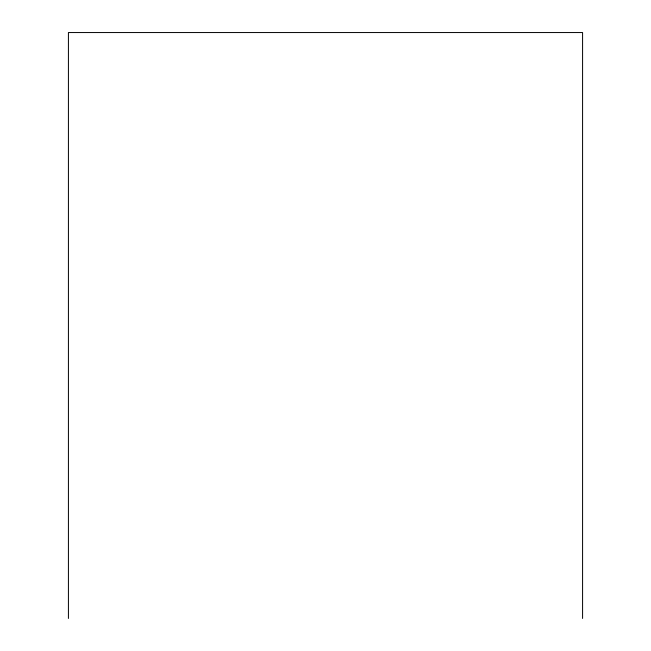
<?xml version="1.0" encoding="UTF-8"?>
<svg xmlns="http://www.w3.org/2000/svg" width="651" height="651" viewBox="0 0 651 651"><rect width="100%" height="100%" fill="white"/><g stroke="black" fill="none" stroke-linecap="round" stroke-linejoin="round"><path stroke-width="0.98" d="M582.58 618.45L582.58 32.55L68.42 32.55L68.42 618.45"/></g></svg>
